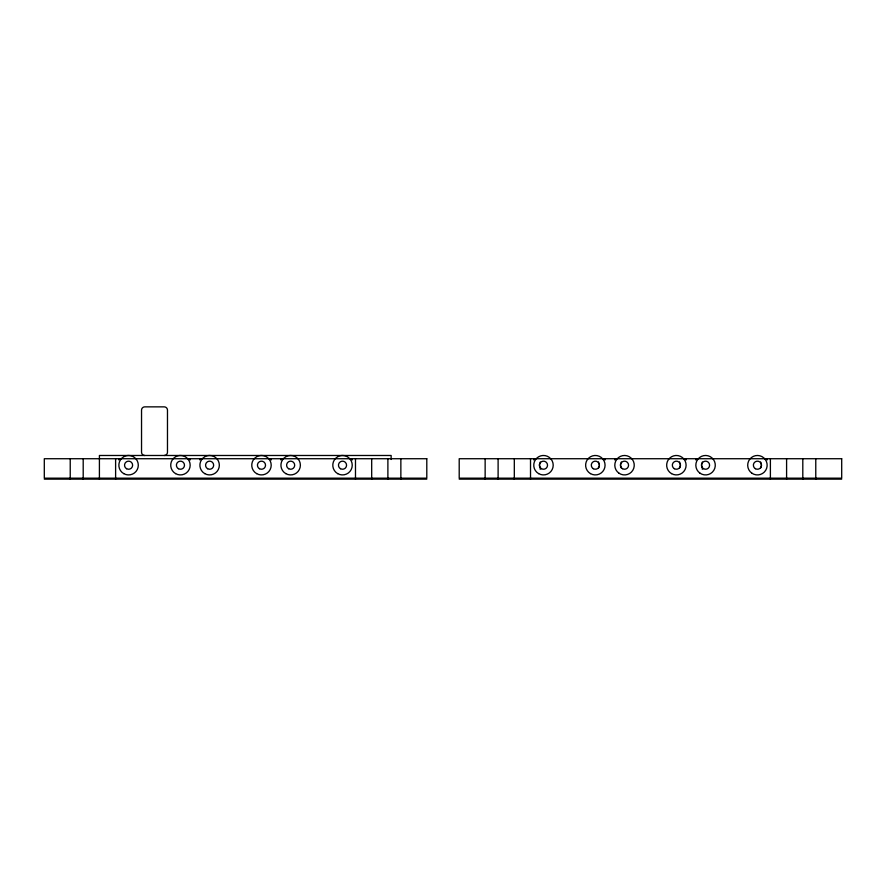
<?xml version="1.0" encoding="UTF-8"?>
<svg xmlns="http://www.w3.org/2000/svg" width="886" height="886" viewBox="0 0 886 886"><rect width="100%" height="100%" fill="white"/><g stroke="black" fill="none" stroke-linecap="round" stroke-linejoin="round"><path stroke-width="1.33" d="M189.006 458.726L188.928 459.491M270.042 458.726L269.964 459.491M351.077 458.726L351 459.491M603.909 458.726L603.831 459.491M684.944 458.726L684.867 459.491M765.98 458.726L765.903 459.491M44.3 479.138L426.797 479.138M459.203 479.138L841.7 479.138M697.072 459.491L696.994 458.726M616.036 459.491L615.958 458.726M535 459.491L534.923 458.726M282.169 459.491L282.091 458.726M201.133 459.491L201.056 458.726M120.097 459.491L120.02 458.726M815.773 458.726L815.773 479.138M802.805 458.726L802.805 479.138M786.591 458.726L786.591 479.138M770.388 458.726L770.388 479.138M767.143 458.726L767.143 459.934M760.664 462.016L760.664 462.769M760.664 468.052L760.664 467.631A4.031 3.987 89.9 0 0 761.439 465.205A4.031 3.987 53 0 0 760.631 462.791M702.321 462.016L702.321 462.769A4.031 3.987 53 0 0 702.343 467.609L702.321 469.314M695.831 458.726L695.831 459.934M686.107 458.726L686.107 459.934M679.628 462.016L679.628 462.769A4.031 3.987 53 0 1 680.426 465.205A4.031 3.987 89.9 0 1 679.617 467.631L679.628 468.052M621.285 462.016L621.285 462.769A4.031 3.987 53 0 0 621.308 467.609L621.285 468.052M614.795 458.726L614.795 459.934M605.072 458.726L605.072 459.934M598.593 462.016L598.593 462.769A4.031 3.987 53 0 1 599.346 464.718M598.593 468.052L598.593 467.631A4.031 3.987 89.9 0 0 599.335 465.693M540.238 462.016L540.238 462.769A4.031 3.987 53 0 0 540.272 467.609M540.238 467.631L540.238 469.314M533.76 458.726L533.76 459.934M530.515 458.726L530.515 479.138M514.312 458.726L514.312 479.138M498.109 458.726L498.109 479.138M485.14 458.726L485.14 479.138M400.86 458.726L400.86 479.138M391.136 459.48L391.136 455.482L99.409 455.482L99.409 479.138M387.891 458.726L387.891 479.138M371.688 458.726L371.688 479.138M355.485 458.726L355.485 479.138M352.24 458.726L352.24 459.934M280.928 458.726L280.928 459.934M271.205 458.726L271.205 459.934M199.893 458.726L199.893 459.934M190.169 458.726L190.169 459.934M118.857 458.726L118.857 459.934M115.612 458.726L115.612 479.138M83.195 458.726L83.195 479.138M70.227 458.726L70.227 479.138M144.783 455.482A3.245 3.245 0 0 1 141.538 452.237L141.538 410.096A3.245 3.245 0 0 1 144.783 406.862L164.231 406.862A3.245 3.245 0 0 1 167.476 410.096L167.476 452.237A3.245 3.245 0 0 1 164.231 455.482M426.797 458.726L44.3 458.726L44.3 478.174L426.797 478.174L426.797 458.726M841.7 458.726L459.203 458.726L459.203 478.174L841.7 478.174L841.7 458.726M175.583 473.622A9.724 9.724 0 0 0 190.169 465.205A9.724 9.724 0 0 0 175.583 456.777A9.724 9.724 0 0 0 175.583 473.622M123.719 473.622A9.724 9.724 0 0 0 138.305 465.205A9.724 9.724 0 0 0 123.719 456.777A9.724 9.724 0 0 0 123.719 473.622M340.49 468.716A4.053 4.053 0 0 0 346.57 465.205A4.053 4.053 0 0 0 340.49 461.695A4.053 4.053 0 0 0 340.49 468.716M207.59 468.716A4.053 4.053 0 0 0 213.67 465.205A4.053 4.053 0 0 0 207.59 461.695A4.053 4.053 0 0 0 207.59 468.716M259.454 468.716A4.053 4.053 0 0 0 265.534 465.205A4.053 4.053 0 0 0 259.454 461.695A4.053 4.053 0 0 0 259.454 468.716M178.418 468.716A4.053 4.053 0 0 0 184.498 465.205A4.053 4.053 0 0 0 178.418 461.695A4.053 4.053 0 0 0 178.418 468.716M126.554 468.716A4.053 4.053 0 0 0 132.634 465.205A4.053 4.053 0 0 0 126.554 461.695A4.053 4.053 0 0 0 126.554 468.716M288.626 468.716A4.053 4.053 0 0 0 294.706 465.205A4.053 4.053 0 0 0 288.626 461.695A4.053 4.053 0 0 0 288.626 468.716M256.619 473.622A9.724 9.724 0 0 0 271.205 465.205A9.724 9.724 0 0 0 256.619 456.777A9.724 9.724 0 0 0 256.619 473.622M285.79 473.622A9.724 9.724 0 0 0 300.376 465.205A9.724 9.724 0 0 0 285.79 456.777A9.724 9.724 0 0 0 285.79 473.622M337.655 473.622A9.724 9.724 0 0 0 352.24 465.205A9.724 9.724 0 0 0 337.655 456.777A9.724 9.724 0 0 0 337.655 473.622M204.755 473.622A9.724 9.724 0 0 0 219.34 465.205A9.724 9.724 0 0 0 204.755 456.777A9.724 9.724 0 0 0 204.755 473.622M538.622 473.622A9.724 9.724 0 0 0 553.207 465.205A9.724 9.724 0 0 0 538.622 456.777A9.724 9.724 0 0 0 538.622 473.622M541.457 468.716A4.053 4.053 0 0 0 547.537 465.205A4.053 4.053 0 0 0 541.457 461.695A4.053 4.053 0 0 0 541.457 468.716M590.486 473.622A9.724 9.724 0 0 0 605.072 465.205A9.724 9.724 0 0 0 590.486 456.777A9.724 9.724 0 0 0 590.486 473.622M593.321 468.716A4.053 4.053 0 0 0 599.401 465.205A4.053 4.053 0 0 0 593.321 461.695A4.053 4.053 0 0 0 593.321 468.716M671.522 473.622A9.724 9.724 0 0 0 686.107 465.205A9.724 9.724 0 0 0 671.522 456.777A9.724 9.724 0 0 0 671.522 473.622M674.357 468.716A4.053 4.053 0 0 0 680.437 465.205A4.053 4.053 0 0 0 674.357 461.695A4.053 4.053 0 0 0 674.357 468.716M699.962 473.157A9.724 9.724 0 0 0 715.246 466.08A9.724 9.724 0 0 0 701.468 456.379A9.724 9.724 0 0 0 699.962 473.157M703.528 468.716A4.053 4.053 0 0 0 709.608 465.205A4.053 4.053 0 0 0 703.528 461.695A4.053 4.053 0 0 0 703.528 468.716M751.826 473.157A9.724 9.724 0 0 0 767.11 466.08A9.724 9.724 0 0 0 753.333 456.379A9.724 9.724 0 0 0 751.826 473.157M755.393 468.716A4.053 4.053 0 0 0 761.473 465.205A4.053 4.053 0 0 0 755.393 461.695A4.053 4.053 0 0 0 755.393 468.716M618.926 473.157A9.724 9.724 0 0 0 634.21 466.08A9.724 9.724 0 0 0 620.433 456.379A9.724 9.724 0 0 0 618.926 473.157M622.493 468.716A4.053 4.053 0 0 0 628.573 465.205A4.053 4.053 0 0 0 622.493 461.695A4.053 4.053 0 0 0 622.493 468.716"/></g></svg>
